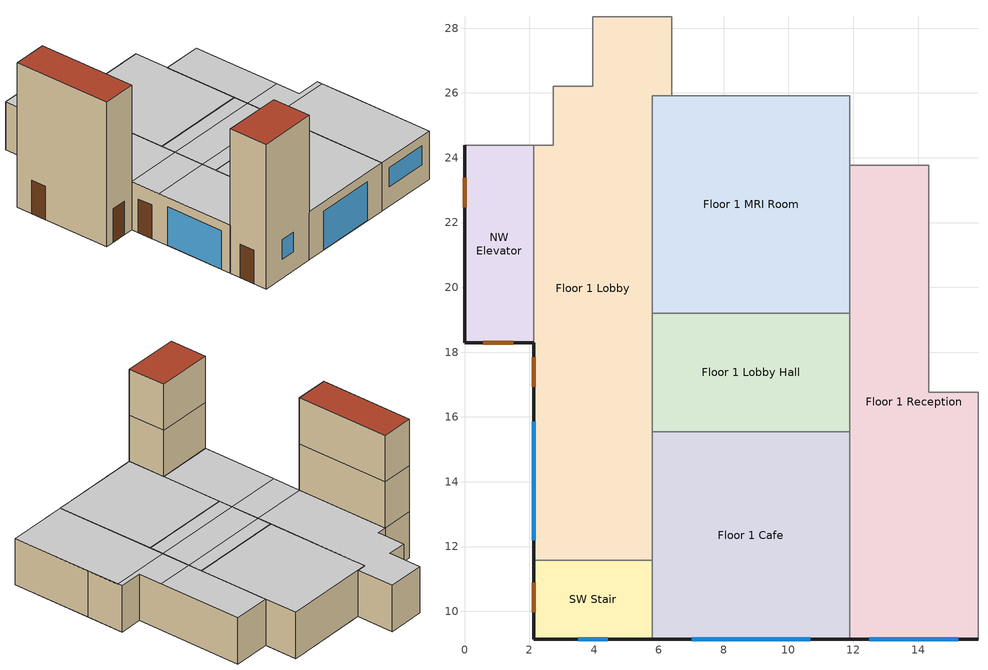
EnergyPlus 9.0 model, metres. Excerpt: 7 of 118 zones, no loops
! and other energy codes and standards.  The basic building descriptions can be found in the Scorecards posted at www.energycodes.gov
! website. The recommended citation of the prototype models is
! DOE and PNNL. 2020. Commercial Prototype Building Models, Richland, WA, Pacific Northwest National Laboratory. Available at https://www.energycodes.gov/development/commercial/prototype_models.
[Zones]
Floor 1 Cafe
 floor ground (Floor1CafeSlab_Ffactor): 11.89,9.14 5.79,9.14 5.79,15.54 11.89,15.54 z0
 wall outside (nonres_ext_wall): 5.79,9.14 11.89,9.14 z0:3.05
 wall to Floor 1 Lobby Hall (int_wall): 11.89,15.54 5.79,15.54 z0:3.05
 wall to Floor 1 Lobby (int_wall): 5.79,15.54 5.79,11.58 z0:3.05
 wall to Floor 1 Reception (int_wall): 11.89,9.14 11.89,15.54 z0:3.05
 wall to SW Stair (int_wall): 5.79,11.58 5.79,9.14 z0:3.05
 window (NonresWindow_U_0.57_SHGC_0.39): 7.01,9.14 10.67,9.14 z0.03:2.46
 ceiling to Floor 2 Reception (int_slab_ceiling): 5.79,9.14 11.89,9.14 11.89,15.54 5.79,15.54 z3.05
Floor 1 Lobby
 floor ground (Floor1LobbySlab_Ffactor): 5.79,11.58 2.13,11.58 2.13,24.38 2.74,24.38 2.74,26.21 3.96,26.21 3.96,28.35 6.4,28.35 6.4,25.91 5.79,25.91 z0
 wall outside (nonres_ext_wall): 2.13,18.29 2.13,11.58 z0:3.05
 wall to NW Stair (int_wall): 6.4,28.35 3.96,28.35 z0:3.05
 wall to NW Elevator (int_wall): 2.13,24.38 2.13,18.29 z0:3.05
 wall to Floor 1 Elevator Pump Room (int_wall): 3.96,28.35 3.96,26.21 2.74,26.21 z0:3.05
 wall to Floor 1 Lobby Toilet (int_wall): 2.74,26.21 2.74,24.38 2.13,24.38 z0:3.05
 wall to SW Stair (int_wall): 2.13,11.58 5.79,11.58 z0:3.05
 wall to Floor 1 MRI Control Room (int_wall): 6.4,25.91 6.4,28.35 z0:3.05
 wall to Floor 1 MRI Room (int_wall): 5.79,19.2 5.79,25.91 6.4,25.91 z0:3.05
 wall to Floor 1 Lobby Hall (int_wall): 5.79,15.54 5.79,19.2 z0:3.05
 window (NonresWindow_U_0.57_SHGC_0.39): 2.13,15.85 2.13,12.19 z0.03:2.46
 door (Swinging Door_con): 2.13,17.85 2.13,16.93 z0:2.13
 ceiling to Floor 2 Work Hall (int_slab_ceiling): 2.13,18.29 2.13,16.46 5.79,16.46 5.79,18.29 z3.05
 ceiling to Floor 2 Work (int_slab_ceiling): 2.13,24.38 2.13,18.29 5.79,18.29 5.79,25.91 6.4,25.91 6.4,28.35 3.96,28.35 3.96,26.21 2.74,26.21 2.74,24.38 z3.05
 ceiling to Floor 2 Reception (int_slab_ceiling): 5.79,16.46 2.13,16.46 2.13,11.58 5.79,11.58 z3.05
Floor 1 Lobby Hall
 floor adiabatic (Floor1LobbyHallSlab_Ffactor): 11.89,19.2 11.89,15.54 5.79,15.54 5.79,19.2 z0
 wall to Floor 1 Reception (int_wall): 11.89,15.54 11.89,19.2 z0:3.05
 wall to Floor 1 MRI Room (int_wall): 11.89,19.2 5.79,19.2 z0:3.05
 ceiling to Floor 2 Work Hall (int_slab_ceiling): 5.79,18.29 5.79,16.46 11.89,16.46 11.89,18.29 z3.05
 ceiling to Floor 2 Work (int_slab_ceiling): 5.79,19.2 5.79,18.29 11.89,18.29 11.89,19.2 z3.05
 ceiling to Floor 2 Reception (int_slab_ceiling): 11.89,15.54 11.89,16.46 5.79,16.46 5.79,15.54 z3.05
Floor 1 MRI Room
 floor adiabatic (Floor1MRIRoomSlab_Ffactor): 11.89,19.2 5.79,19.2 5.79,25.91 11.89,25.91 z0
 wall to Floor 1 Reception (int_wall): 11.89,19.2 11.89,23.77 z0:3.05
 wall to Floor 1 MRI Control Room (int_wall): 11.89,25.91 6.4,25.91 z0:3.05
 wall to Floor 1 MRI Hall (int_wall): 11.89,23.77 11.89,25.91 z0:3.05
 ceiling to Floor 2 Work (int_slab_ceiling): 5.79,19.2 11.89,19.2 11.89,25.91 5.79,25.91 z3.05
Floor 1 Reception
 floor ground (Floor1ReceptionSlab_Ffactor): 11.89,23.77 14.33,23.77 14.33,16.76 15.85,16.76 15.85,9.14 11.89,9.14 z0
 wall outside (nonres_ext_wall): 11.89,9.14 15.85,9.14 z0:3.05
 wall to Floor 1 Office (int_wall): 15.85,16.76 14.33,16.76 14.33,23.77 z0:3.05
 wall to Floor 1 MRI Hall (int_wall): 14.33,23.77 11.89,23.77 z0:3.05
 wall to Floor 1 Scheduling (int_wall): 15.85,9.14 15.85,14.33 z0:3.05
 wall to Floor 1 Reception Hall (int_wall): 15.85,14.33 15.85,16.76 z0:3.05
 window (NonresWindow_U_0.57_SHGC_0.39): 12.5,9.14 15.24,9.14 z1.22:2.44
 ceiling to Floor 2 Work Hall (int_slab_ceiling): 11.89,18.29 11.89,16.46 15.85,16.46 15.85,16.76 14.33,16.76 14.33,18.29 z3.05
 ceiling to Floor 2 Work (int_slab_ceiling): 11.89,18.29 14.33,18.29 14.33,23.77 11.89,23.77 z3.05
 ceiling to Floor 2 Reception (int_slab_ceiling): 15.85,16.46 11.89,16.46 11.89,9.14 15.85,9.14 z3.05
NW Elevator
 floor ground (NWElevatorSlab_Ffactor): 2.13,18.29 0,18.29 0,24.38 2.13,24.38 z0
 wall outside (nonres_ext_wall): 0,24.38 0,18.29 2.13,18.29 z0:9.14
 wall to Floor 1 Lobby Toilet (int_wall): 2.13,24.38 0,24.38 z0:3.05
 wall to Floor 3 Elevator Hall (int_wall): 2.13,18.29 2.13,24.38 z6.1:9.14
 wall to Floor 2 Work Toilet (int_wall): 2.13,24.38 0,24.38 z3.05:6.1
 wall to Floor 2 Work (int_wall): 2.13,18.29 2.13,24.38 z3.05:6.1
 wall to Floor 3 Office Toilet (int_wall): 2.13,24.38 0,24.38 z6.1:9.14
 door (Swinging Door_con): 0.58,18.29 1.5,18.29 / 0,23.38 0,22.47 z0:2.13
 roof outside (nonres_roof): 0,18.29 2.13,18.29 2.13,24.38 0,24.38 z9.14
SW Stair
 floor ground (SWStairSlab_Ffactor): 2.13,11.58 5.79,11.58 5.79,9.14 2.13,9.14 z0
 wall outside (nonres_ext_wall): 2.13,11.58 2.13,9.14 5.79,9.14 z0:9.14
 wall to Floor 3 Undeveloped 2 (int_wall): 5.79,9.14 5.79,11.58 2.13,11.58 z6.1:9.14
 wall to Floor 2 Reception (int_wall): 5.79,9.14 5.79,11.58 2.13,11.58 z3.05:6.1
 window (NonresWindow_U_0.57_SHGC_0.39): 3.51,9.14 4.42,9.14 z1.22:2.44
 door (Swinging Door_con): 2.13,10.89 2.13,9.97 z0:2.13
 roof outside (nonres_roof): 2.13,11.58 2.13,9.14 5.79,9.14 5.79,11.58 z9.14
[Building]
OutPatientHealthCare: North Axis {deg}=0; Terrain=City; Loads Convergence Tolerance Value=0.04; Temperature Convergence Tolerance Value {deltaC}=0.2; Solar Distribution=FullInteriorAndExterior; Maximum Number of Warmup Days=25; Minimum Number of Warmup Days=6
[Site:Location]
Site:Location=Denver-Aurora-Buckley.AFB_CO_USA WMO=724695; Latitude {N+ S-}=39.72; Longitude {W- E+}=-104.75; Time Zone Relative to GMT {GMT+/-}=-7; Elevation {m}=1726
[SizingPeriod:DesignDay] Day of Month=21; Dry-Bulb Temperature Range Modifier Type=DefaultMultipliers; Humidity Condition Type=Wetbulb; Barometric Pressure {Pa}=82237; Rain {Yes/No}=No; Snow on ground {Yes/No}=No; Daylight Savings Time Indicator=No
Name | Month | Day Type | Maximum Dry-Bulb Temperature {C} | Daily Dry-Bulb Temperature Range {C} | Wetbulb at Maximum Dry-Bulb {C} | Wind Speed {m/s} design conditions vs. traditional 6.71 m/s (15 mph) | Wind Direction {Degrees; N=0, S=180} | Solar Model Indicator | Clearness {0.0 to 1.1} | Wind Speed {m/s} design conditions vs. traditional 3.35 m/s (7mph) | ASHRAE Clear Sky Optical Depth for Beam Irradiance (taub) | ASHRAE Clear Sky Optical Depth for Diffuse Irradiance (taud)
Denver-Aurora-Buckley.AFB_CO_USA Ann Htg 99.6% Condns DB | 12 | WinterDesignDay | -17.9 | 0 | -17.9 | 2.5 | 180 | ASHRAEClearSky | 0
Denver-Aurora-Buckley.AFB_CO_USA Ann Clg .4% Condns DB=>MWB | 7 | SummerDesignDay | 33.9 | 14.8 | 15 |  | 30 | ASHRAETau |  | 3.6 | 0.423 | 2.02
[Site:WaterMainsTemperature]
Calculation Method=Correlation; Annual average outdoor air temperature {C}=9.95; Maximum difference in monthly average outdoor air temperatures {C}=23.7
[Site:GroundTemperature:FCfactorMethod]
January Ground Temperature {C}=7.1; February Ground Temperature {C}=3; March Ground Temperature {C}=-1; April Ground Temperature {C}=0.8; May Ground Temperature {C}=-0.2; June Ground Temperature {C}=4.8; July Ground Temperature {C}=6.1; August Ground Temperature {C}=13.7; September Ground Temperature {C}=22.2; October Ground Temperature {C}=22.7; November Ground Temperature {C}=21.7; December Ground Temperature {C}=18.5
[Material:NoMass]
Opaque Door panel_con: MediumRough, 0.352237, 0.9, 0.7, 0.7
CP02 CARPET PAD: VeryRough, 0.21648, 0.9, 0.7, 0.8
Nonres_Roof_Insulation: MediumSmooth, 2.59864, 0.9, 0.7, 0.7
Nonres_Exterior_Wall_Insulation: MediumSmooth, 1.71283, 0.9, 0.7, 0.7
[Construction]
Swinging Door_con: Opaque Door panel_con
InteriorFurnishings: Std Wood 6inch
int_wall: G01 13mm gypsum board, G01 13mm gypsum board
int_slab_ceiling: CP02 CARPET PAD, 100mm Normalweight concrete floor
nonres_roof: F13 Built-up roofing, Nonres_Roof_Insulation, F08 Metal surface
nonres_ext_wall: F07 25mm stucco, G01 16mm gypsum board, Nonres_Exterior_Wall_Insulation, G01 16mm gypsum board
NonresWindow_U_0.57_SHGC_0.39: Glazing Layer
[Material]
Name | Roughness | Thickness {m} | Conductivity {W/m-K} | Density {kg/m3} | Specific Heat {J/kg-K} | Thermal Absorptance | Solar Absorptance | Visible Absorptance | Absorptance:Thermal | Absorptance:Solar | Absorptance:Visible
Std Wood 6inch | MediumSmooth | 0.15 | 0.12 | 540 | 1210 | 0.9 | 0.7 | 0.7
F07 25mm stucco | Smooth | 0.0254 | 0.72 | 1856 | 840 | 0.9 | 0.7 | 0.7
F08 Metal surface | Smooth | 0.0008 | 45.28 | 7824 | 500
F13 Built-up roofing | Rough | 0.0095 | 0.16 | 1120 | 1460 |  |  |  | 0.9 | 0.7
G01 13mm gypsum board | Smooth | 0.0127 | 0.16 | 800 | 1090 |  |  |  | 0.9 | 0.7 | 0.5
G01 16mm gypsum board | MediumSmooth | 0.0159 | 0.16 | 800 | 1090
100mm Normalweight concrete floor | MediumRough | 0.1016 | 2.31 | 2322 | 832
[WindowMaterial:SimpleGlazingSystem]
Glazing Layer: U-Factor {W/m2-K}=3.23661; Solar Heat Gain Coefficient=0.39; Visible Transmittance=0.39
[Construction:FfactorGroundFloor] F-Factor=1.26363
Name | Area | PerimeterExposed
Floor1CafeSlab_Ffactor | 39.0193 | 6.096
Floor1LobbySlab_Ffactor | 57.7857 | 6.7056
Floor1LobbyHallSlab_Ffactor | 22.2967 | 0
Floor1MRIRoomSlab_Ffactor | 40.8773 | 0
Floor1ReceptionSlab_Ffactor | 47.2876 | 3.9624
NWElevatorSlab_Ffactor | 13.0064 | 8.2296
SWStairSlab_Ffactor | 8.91869 | 6.096
[Zone] Type=1; Multiplier=1; Ceiling Height {m}=-9999; Floor Area {m2}=autocalculate; Part of Total Floor Area=Yes
Name | Volume {m3}
Floor 1 Cafe; NW Elevator | 118.9308
Floor 1 Lobby | 176.1308
Floor 1 Lobby Hall | 67.9604
Floor 1 MRI Room | 124.5941
Floor 1 Reception | 144.1327
SW Stair | 81.5525
[InternalMass] Construction=InteriorFurnishings
Name | Zone | Surface Area {m2}
Floor 1 Cafe_InternalMass_1 | Floor 1 Cafe | 78.0386
Floor 1 Lobby_InternalMass_1 | Floor 1 Lobby | 115.5714
Floor 1 Lobby Hall_InternalMass_1 | Floor 1 Lobby Hall | 44.5935
Floor 1 MRI Room_InternalMass_1 | Floor 1 MRI Room | 81.7547
Floor 1 Reception_InternalMass_1 | Floor 1 Reception | 94.5753
NW Elevator_InternalMass_1 | NW Elevator | 26.0129
SW Stair_InternalMass_1 | SW Stair | 17.8374
[People] Number of People Schedule=BLDG_OCC_SCH; Number of People Calculation Method=People/Area; Fraction Radiant=0.3; Sensible Heat Fraction=AUTOCALCULATE; Activity Level Schedule=ACTIVITY_SCH; Enable ASHRAE 55 Comfort Warnings=No; Mean Radiant Temperature Calculation Type=ZoneAveraged; Work Efficiency Schedule=WORK_EFF_SCH; Clothing Insulation Calculation Method=ClothingInsulationSchedule; Clothing Insulation Schedule=CLOTHING_SCH; Air Velocity Schedule=AIR_VELO_SCH; Thermal Comfort Model 1 Type=FANGER
Name | Zone or ZoneList | People per Zone Floor Area {person/m2}
Floor 1 Cafe People | Floor 1 Cafe | 1.0765
Floor 1 Lobby People | Floor 1 Lobby | 0.10765
Floor 1 MRI Room People | Floor 1 MRI Room | 0.215299
Floor 1 Reception People | Floor 1 Reception | 0.322949
[Lights] Design Level Calculation Method=Watts/Area; Return Air Fraction=0; Fraction Radiant=0.7; Fraction Visible=0.2; Fraction Replaceable=1; Return Air Fraction Calculated from Plenum Temperature=No
Name | Zone or ZoneList | Schedule | Watts per Zone Floor Area {W/m2}
Floor 1 Cafe_Lights | Floor 1 Cafe | BLDG_LIGHT_SCH | 9.68752
Floor 1 Lobby_Lights | Floor 1 Lobby | BLDG_LIGHT_LOBBYFLR1_SCH | 13.9931
Floor 1 Lobby Hall_Lights | Floor 1 Lobby Hall | BLDG_LIGHT_CORRIDOR_SCH | 10.7639
Floor 1 MRI Room_Lights | Floor 1 MRI Room | BLDG_LIGHT_EXAM_SCH | 4.30556
Floor 1 Reception_Lights | Floor 1 Reception | BLDG_LIGHT_SCH | 13.9931
NW Elevator_Lights | NW Elevator | BLDG_LIGHT_CORRIDOR_SCH | 10.7639
SW Stair_Lights | SW Stair | BLDG_LIGHT_CORRIDOR_SCH | 10.7639
[ElectricEquipment] Schedule=BLDG_EQUIP_SCH; Design Level Calculation Method=EquipmentLevel; Fraction Latent=0; Fraction Radiant=0.5; Fraction Lost=0
Name | Zone or ZoneList | Design Level {W}
Floor 1 Cafe_PlugMisc_Equip | Floor 1 Cafe | 419.8474
Floor 1 Lobby_PlugMisc_Equip | Floor 1 Lobby | 684.1826
Floor 1 Lobby Hall_PlugMisc_Equip | Floor 1 Lobby Hall | 96.0989
Floor 1 MRI Room_PlugMisc_Equip | Floor 1 MRI Room | 4400.04
Floor 1 Reception_PlugMisc_Equip | Floor 1 Reception | 559.8857
NW Elevator_PlugMisc_Equip | NW Elevator | 56.0577
SW Stair_PlugMisc_Equip | SW Stair | 38.4396
[Exterior:Lights]
Exterior_Lights: Schedule=Exterior_Lgt_ALWAYS_ON; Design Level {W}=14442; Control Option=AstronomicalClock
[ZoneInfiltration:DesignFlowRate] Schedule=INFIL_SCH; Design Flow Rate Calculation Method=Flow/ExteriorWallArea; Constant Term Coefficient=0; Temperature Term Coefficient=0; Velocity Term Coefficient=0.224; Velocity Squared Term Coefficient=0
Name | Zone or ZoneList | Flow per Exterior Surface Area {m3/s-m2}
Floor 1 Cafe_Infiltration | Floor 1 Cafe | 0.00102413
Floor 1 Lobby_Infiltration | Floor 1 Lobby | 0.00102413
Floor 1 Reception_Infiltration | Floor 1 Reception | 0.00102413
NW Elevator_Infiltration | NW Elevator | 0.000358035
SW Stair_Infiltration | SW Stair | 0.000376162
[SetpointManager:Scheduled]
AHU-1 SAT setpoint: Control Variable=Temperature; Schedule=CAV_SAT_SCH; Setpoint Node or NodeList=AHU-1 Supply Equipment Outlet Node
[AvailabilityManager:Scheduled]
AHU-1 Availability Manager: Schedule=HVACOperationSchd
[AvailabilityManager:NightCycle]
AHU-2 Availability Manager: Applicability Schedule=Always_On; Fan Schedule=HVACOperationSchd; Control Type=CycleOnAny; Thermostat Tolerance {deltaC}=1; Cycling Run Time Control Type=FixedRunTime; Cycling Run Time {s}=1800
[SetpointManager:MixedAir]
AHU-1_HeatC SAT Manager: Control Variable=Temperature; Setpoint Node or NodeList=AHU-1_HeatC-AHU-1_FanNode
[EnergyManagementSystem:Sensor]
Name | Output:Variable or Output:Meter | Output:Variable or Output:Meter Index Key
T_OA | Site Outdoor Air Drybulb Temperature
AHU_1_FanMassFlow | System Node Mass Flow Rate | AHU-1 Supply Equipment Outlet Node
[EnergyManagementSystem:Actuator]
Name | Actuated Component Unique | Actuated Component Type | Actuated Component Control Type
AHU_1_ExtraWaterHeatC_SP | AHU-1 Supply Equipment Outlet Node | System Node Setpoint | Temperature Setpoint
AHU_1_ExtraElecHeatC_Status | AHU-1_ExtraElecHeatC_Sch | Schedule:Compact | Schedule Value
AHU_1_ExtraWaterHeatC_Status | AHU-1_ExtraWaterHeatC_Sch | Schedule:Compact | Schedule Value
BoilerCurve | HeatSys1 Boiler Non-Condensing Boiler Curve | Curve | Curve Result
[EnergyManagementSystem:ProgramCallingManager]
AHU_1_Main_Manager: InsideHVACSystemIterationLoop; AHU_1_Main
BoilerParManager: BeginNewEnvironment; SetBoilerPar
BoilerCurveManager: InsideHVACSystemIterationLoop; SetBoilerCurve
[EnergyManagementSystem:Program]
AHU_1_Main: IF AHU_1_Humidifier_Status > 0; SET AHU_1_ExtraElecHeatC_Status = 1; SET AHU_1_ExtraElecHeatC_SP = AHU_1_AfterHumidifier_Temp + 1.4; ELSE; SET AHU_1_ExtraElecHeatC_Status = 0; SET AHU_1_ExtraElecHeatC_SP = NULL; ENDIF; IF T_OA < 10 && AHU_1_FanMassFlow>0; SET HeatGain = 0 * (AHU_1_FanDesignMass/1.2) *2118; SET FlowRate = (AHU_1_FanMassFlow/1.2)*2118; SET AHU_1_PreheatDeltaT = HeatGain/(1.08*FlowRate); SET AHU_1_ExtraWaterHeatC_Status = 1; SET AHU_1_ExtraWaterHeatC_SP = AHU_1_AfterElecHeatC_Temp + AHU_1_PreheatDeltaT; ELSE; SET AHU_1_ExtraWaterHeatC_Status = 0; SET AHU_1_ExtraWaterHeatC_SP = NULL; ENDIF
SetBoilerPar: SET CapRated =  74366.86; SET EtRated =  0.8; SET CapRated = (CapRated *3.412)/1000; SET SkinLossRate = 0.02; SET BoilerType = 2; IF BoilerType  == 1; IF CapRated >10000; SET PLRx = 0.2; ELSEIF CapRated >5000; SET PLRx = 0.25; ELSEIF CapRated >1000; SET PLRx = 0.33; ELSE; SET BoilerType = 2; SET PLRx = 0.2; ENDIF; ELSE; SET PLRx = 0.2; ENDIF; IF BoilerType == 1; SET CurveX = 0.975 + 0.305 * PLRx - 0.527 * (PLRx^2) + 0.249 * (PLRx^3); ELSE; SET CurveX = 0.907 + 0.320 * PLRx - 0.420 * (PLRx^2) + 0.193 * (PLRx^3); ENDIF; SET LoadX = CapRated * PLRx; SET Etx = CurveX * EtRated; SET InputEx = LoadX/Etx; SET SkinEx = CapRated * SkinLossRate; SET Ecx = (LoadX + SkinEx)/InputEx
SetBoilerCurve: IF BoilerPLR >= PLRx; IF BoilerType == 1; SET BoilerCurve = 0.975 + 0.305*BoilerPLR - 0.527*(BoilerPLR^2) + 0.249*(BoilerPLR^3); ELSE; SET BoilerCurve = 0.907 + 0.320*BoilerPLR - 0.420*(BoilerPLR^2) + 0.193*(BoilerPLR^3); ENDIF; ELSE; IF BoilerPLR == 0; SET BoilerCurve = NULL; ELSE; IF BoilerPLR <0.05; SET BoilerCurve = (0.05/(0.05 + SkinLossRate)) * (Ecx/EtRated); ELSE; SET BoilerCurve = (BoilerPLR/(BoilerPLR + SkinLossRate)) * (Ecx/EtRated); ENDIF; ENDIF; ENDIF
[EnergyManagementSystem:GlobalVariable]
AHU_1_PreheatDeltaT
BoilerType; CapRated; EtRated; PLRx; Ecx; SkinLossRate
[EnergyManagementSystem:OutputVariable] Type of Data in Variable=Averaged; Update Frequency=SystemTimeStep
Name | EMS Variable
AHU_1_ExtraElecHeatC_Status | AHU_1_ExtraElecHeatC_Status
AHU_1_ExtraWaterHeatC_Status | AHU_1_ExtraWaterHeatC_Status
AHU_1_ExtraWaterHeatC_SP | AHU_1_ExtraWaterHeatC_SP
AHU_1_PreheatDeltaT | AHU_1_PreheatDeltaT
[Schedule:Compact]
Exterior_Lgt_ALWAYS_ON; ALWAYS_ON; HVACOperationSchd; AHU-1_ExtraElecHeatC_Sch; AHU-1_ExtraWaterHeatC_Sch: Through: 12/31, For: AllDays, Until: 24:00, 1
ACTIVITY_SCH: Through: 12/31, For: AllDays, Until: 24:00, 120
WORK_EFF_SCH: Through: 12/31, For: AllDays, Until: 24:00, 0
AIR_VELO_SCH: Through: 12/31, For: AllDays, Until: 24:00, 0.2
CLOTHING_SCH: Through: 04/30, For: AllDays, Until: 24:00, 1, Through: 09/30, For: AllDays, Until: 24:00, 0.5, Through: 12/31, For: AllDays, Until: 24:00, 1
INFIL_SCH: Through: 12/31, For: Weekdays, Until: 24:00, 0.25, For: Saturday, Until: 24:00, 0.25, For: SummerDesignDay WinterDesignDay, Until: 24:00, 1, For: Sunday Holidays AllOtherDays, Until: 24:00, 0.25
BLDG_LIGHT_CORRIDOR_SCH; BLDG_LIGHT_EXAM_SCH; BLDG_LIGHT_LOBBYFLR1_SCH; BLDG_LIGHT_SCH: Through: 12/31, For: Weekdays, Until: 4:00, 0.1, Until: 6:00, 0.3, Until: 7:00, 0.6, Until: 18:00, 0.9, Until: 20:00, 0.6, Until: 22:00, 0.3, Until: 24:00, 0.1, For: SummerDesignDay, Until: 4:00, 0.1, Until: 6:00, 0.3, Until: 7:00, 0.6, Until: 18:00, 0.9, Until: 20:00, 0.6, Until: 22:00, 0.3, Until: 24:00, 0.1, For: WinterDesignDay, Until: 7:00, 0.1, Until: 9:00, 0.3, Until: 15:00, 0.4, Until: 20:00, 0.3, Until: 24:00, 0.1, For: Saturday, Until: 7:00, 0.1, Until: 9:00, 0.3, Until: 15:00, 0.4, Until: 20:00, 0.3, Until: 24:00, 0.1, For: Sunday Holidays AllOtherDays, Until: 8:00, 0.05, Until: 17:00, 0.1, Until: 24:00, 0.05
BLDG_EQUIP_SCH: Through: 12/31, For: Weekdays, Until: 04:00, 0.3, Until: 06:00, 0.5, Until: 18:00, 1, Until: 20:00, 0.5, Until: 24:00, 0.3, For: SummerDesignDay, Until: 04:00, 0.3, Until: 06:00, 0.5, Until: 18:00, 1, Until: 20:00, 0.5, Until: 24:00, 0.3, For: WinterDesignDay, Until: 07:00, 0.3, Until: 09:00, 0.5, Until: 15:00, 0.8, Until: 20:00, 0.5, Until: 24:00, 0.3, For: Saturday, Until: 07:00, 0.3, Until: 09:00, 0.5, Until: 15:00, 0.8, Until: 20:00, 0.5, Until: 24:00, 0.3, For: Sunday Holidays AllOtherDays, Until: 08:00, 0.3, Until: 17:00, 0.5, Until: 24:00, 0.3
BLDG_OCC_SCH: Through: 12/31, For: Weekdays, Until: 04:00, 0.05, Until: 06:00, 0.2, Until: 07:00, 0.5, Until: 18:00, 0.9, Until: 20:00, 0.5, Until: 22:00, 0.2, Until: 24:00, 0.05, For: SummerDesignDay, Until: 04:00, 0.05, Until: 06:00, 0.2, Until: 07:00, 0.5, Until: 18:00, 0.9, Until: 20:00, 0.5, Until: 22:00, 0.2, Until: 24:00, 0.05, For: WinterDesignDay, Until: 07:00, 0.05, Until: 09:00, 0.2, Until: 15:00, 0.3, Until: 20:00, 0.2, Until: 24:00, 0.05, For: Saturday, Until: 07:00, 0.05, Until: 09:00, 0.2, Until: 15:00, 0.3, Until: 20:00, 0.2, Until: 24:00, 0.05, For: Sunday Holidays AllOtherDays, Until: 08:00, 0, Until: 17:00, 0.05, Until: 24:00, 0
CAV_SAT_SCH: Through: 12/31, For: AllDays, Until: 24:00, 11.1
[Curve:Cubic]
HeatSys1 Boiler Non-Condensing Boiler Curve: Coefficient1 Constant=0.626428; Coefficient2 x=0.645644; Coefficient3 x**2=-0.777207; Coefficient4 x**3=0.313807; Minimum Value of x=0.1; Maximum Value of x=1
